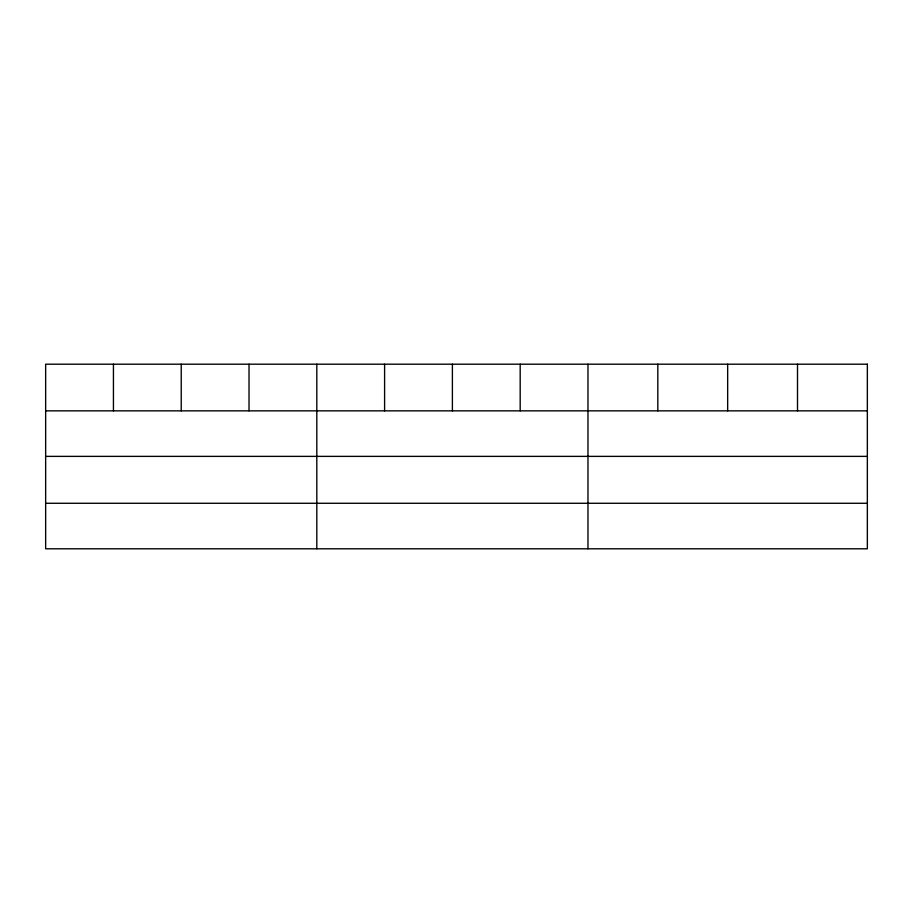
<?xml version="1.0" encoding="UTF-8"?>
<svg xmlns="http://www.w3.org/2000/svg" width="913" height="913" viewBox="0 0 913 913"><rect width="100%" height="100%" fill="white"/><g stroke="black" fill="none" stroke-linecap="round" stroke-linejoin="round"><path stroke-width="1.37" d="M45.65 410.85L867.35 410.85M45.65 456.374L867.35 456.374M45.65 503.28L867.35 503.28M797.505 364.196L797.505 410.85M727.661 364.196L727.661 410.85M657.817 364.196L657.817 410.85M587.972 364.196L587.972 548.804M520.182 364.196L520.182 410.85M452.392 364.196L452.392 410.85M384.601 364.196L384.601 410.85M316.811 364.196L316.811 548.804M249.021 364.196L249.021 410.85M181.231 364.196L181.231 410.85M113.44 364.196L113.44 410.85M867.35 364.196L45.65 364.196L45.65 548.804L867.35 548.804L867.35 364.196"/></g></svg>
